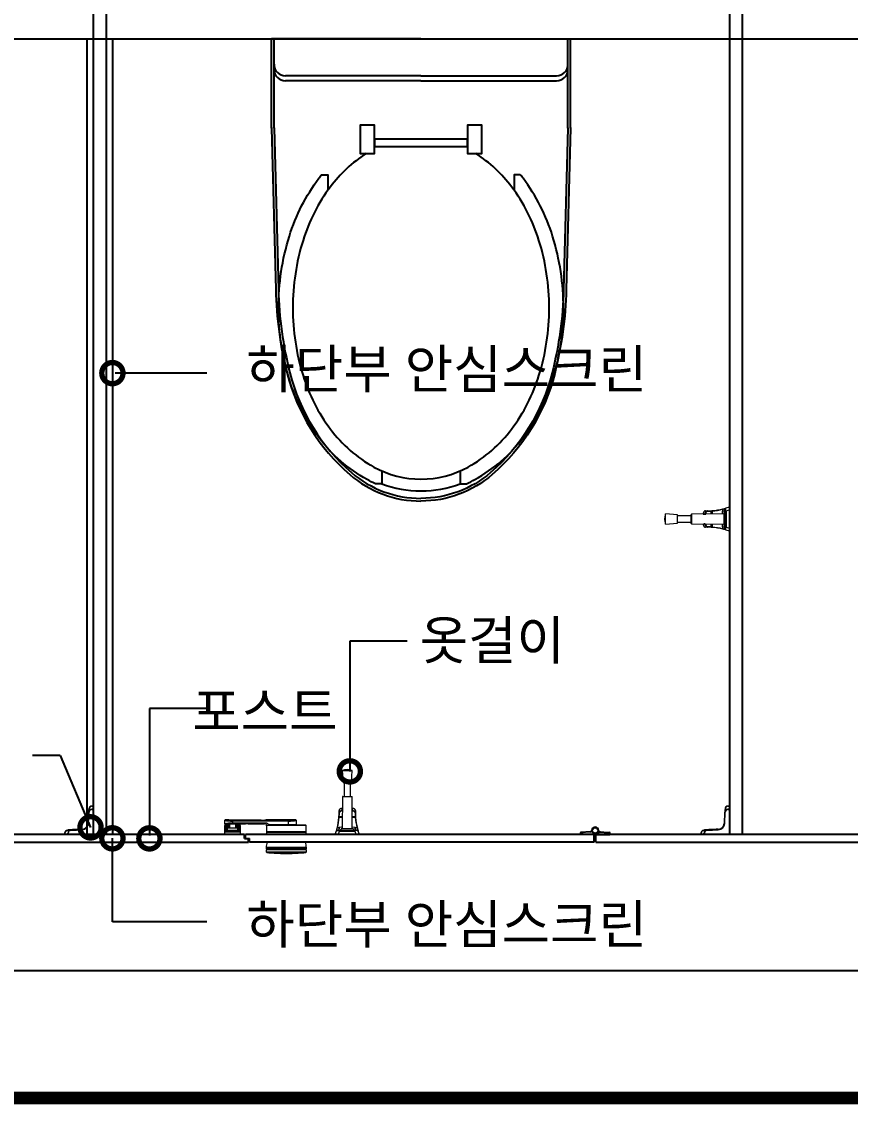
# Model space of a CAD drawing. Extents: x -255 to 8105, y -176 to 5714.
# Drawn here: x 3160 to 3811, y 2764 to 3614 of the extents above; entities that cross this region are included whole.
import ezdxf
from ezdxf.enums import TextEntityAlignment as Align

# ---------------------------------------------------------------- set-up
doc = ezdxf.new("R2010")
doc.units = 0
doc.header["$LTSCALE"] = 30
doc.layers.get('0').update_dxf_attribs({"linetype": 'CONTINUOUS'})
for name, color, linetype in [('0_toilet', 6, 'CONTINUOUS'), ('HAT', 8, 'CONTINUOUS'), ('경첩', 4, 'CONTINUOUS'), ('문자', 3, 'CONTINUOUS'), ('부자재', 4, 'CONTINUOUS'), ('옷걸이', 4, 'CONTINUOUS'), ('잠금쇠(회전형)', 4, 'CONTINUOUS'), ('치수', 1, 'CONTINUOUS'), ('해치', 8, 'CONTINUOUS')]:
    doc.layers.add(name, color=color, linetype=linetype)
doc.styles.add('돋움', font='malgun.ttf')

# ---------------------------------------------------------------- blocks, each defined once
blk = doc.blocks.new('_DOTSMALL')
at = {"color": 0, "linetype": 'ByBlock', "const_width": 0.5}
blk.add_lwpolyline([(-0.0625, 0, 1), (0.0625, 0, 1)], format="xyb", close=True, dxfattribs=at)
blk = doc.blocks.new('A$C63EC304E')
at = {"layer": '치수', "color": 1, "xscale": 2.5, "yscale": 2.5, "zscale": 2.5, "rotation": 234.3098741996962}
blk.add_blockref('_DOTSMALL', (0.312, 0.312), dxfattribs=at)
blk = doc.blocks.new('A$C2BC9653E')
at = {"layer": '치수', "xscale": 0.3333333333333333, "yscale": 0.3333333333333333, "zscale": 0.3333333333333333}
blk.add_blockref('A$C63EC304E', (0, 0), dxfattribs=at)
blk = doc.blocks.new('A$C7FC71301')
at = {"layer": '치수', "rotation": 180}
blk.add_blockref('A$C2BC9653E', (0.208, 0.208), dxfattribs=at)
blk = doc.blocks.new('A$C4A20372B')
at = {"layer": '치수'}
blk.add_blockref('A$C7FC71301', (0, 0), dxfattribs=at)
blk = doc.blocks.new('A$C566469F5')
at = {"layer": '치수'}
blk.add_blockref('A$C4A20372B', (0, 0), dxfattribs=at)
blk = doc.blocks.new('A$C7E317CD4')
at = {"layer": '해치', "xscale": 2, "yscale": 2, "zscale": 2}
blk.add_blockref('A$C566469F5', (0, 0), dxfattribs=at)
blk = doc.blocks.new('A$C601D7F27')
at = {"layer": '치수'}
blk.add_blockref('A$C7E317CD4', (0, 0), dxfattribs=at)
blk = doc.blocks.new('A$C38802C08')
at = {"layer": '치수'}
blk.add_blockref('A$C601D7F27', (0, 0), dxfattribs=at)
blk = doc.blocks.new('A$C10E41893')
at = {"layer": '부자재'}
for p, q in [((6.5, 0), (6.5, 196)), ((123.3, 196), (6.5, 196)), ((123.3, 192.5), (6.5, 192.5)), ((54.8, 0), (54.8, 177.5)), ((61.4, 0), (61.4, 177.5)), ((6.5, 0), (6.5, -196)), ((54.8, 0), (54.8, -177.5)), ((61.4, 0), (61.4, -177.5)), ((123.3, -192.5), (6.5, -192.5)), ((123.3, -196), (6.5, -196))]:
    blk.add_line(p, q, dxfattribs=at)
for points in [[(122.7, 196, -0.012538), (123.3, 196), (334.6, 190.3, -0.055395), (444.7, 175.1, -0.154276), (576.9, 93.3, -0.179504), (611.5, 0, -0.179504)], [(122.8, 192.5, -0.012538), (123.2, 192.5), (334.5, 186.8, -0.055395), (443.8, 171.7, -0.154276), (574.3, 91, -0.179504), (608, 0, -0.179504)], [(572, 51.4), (588.8, 51.4), (588.8, 59.6, 0.021185), (583.3, 70.7, 0.106084), (528.4, 133.7, 0.085733), (452.6, 172.4, 0.075373), (358.7, 186.6, 0.075373), (264.8, 172.4, 0.085733), (189, 133.7, 0.007337), (184.4, 130.1), (184.4, 122), (204.7, 122)], [(156.7, -72, 0.089162), (200.2, -118.7, 0.085733), (270.3, -154.5, 0.075373), (358.7, -167.9, 0.075373), (447.1, -154.5, 0.085733), (517.2, -118.7, 0.106084), (567, -61.6, 0.126931), (582.8, 0, 0.126931), (567, 61.6, 0.106084), (517.2, 118.7, 0.085733), (447.1, 154.5, 0.075373), (358.7, 167.9, 0.075373), (270.3, 154.5, 0.085733), (200.2, 118.7, 0.089162), (156.7, 72)], [(588.8, -51.4, 0.090214), (598.2, 0, 0.090214), (588.8, 51.4, 0.106084)], [(122.7, -196, 0.012538), (123.3, -196), (334.6, -190.3, 0.055395), (444.7, -175.1, 0.154276), (576.9, -93.3, 0.179504), (611.5, 0, 0.179504)], [(122.8, -192.5, 0.012538), (123.2, -192.5), (334.5, -186.8, 0.055395), (443.8, -171.7, 0.154276), (574.3, -91, 0.179504), (608, 0, 0.179504)], [(572, -51.4), (588.8, -51.4), (588.8, -59.6, -0.021185), (583.3, -70.7, -0.106084), (528.4, -133.7, -0.085733), (452.6, -172.4, -0.075373), (358.7, -186.6, -0.075373), (264.8, -172.4, -0.085733), (189, -133.7, -0.007337), (184.4, -130.1), (184.4, -122), (204.7, -122)]]:
    blk.add_lwpolyline(points, format="xyb", dxfattribs=at)
blk.add_lwpolyline([(138, -60.8), (119.3, -60.8), (119.3, -79.5), (156.7, -79.5), (156.7, -60.8), (138, -60.8), (147.3, -60.8), (147.3, 60.8), (138, 60.8), (156.7, 60.8), (156.7, 79.5), (119.3, 79.5), (119.3, 60.8), (138, 60.8), (138, -60.8), (119.3, -60.8)], dxfattribs=at)
for centre, start, end in [((39.8, 177.5), 0, 90), ((46.4, 177.5), 0, 90), ((39.8, -177.5), 270, 0), ((46.4, -177.5), 270, 0)]:
    blk.add_arc(centre, 15, start, end, dxfattribs=at)
blk = doc.blocks.new('UNI-15', base_point=(27634, -6761))
blk.add_line((30355.37, -3160.19), (31855.37, -3160.19))
at = {"color": 2}
for p, q in [((30845.37, -3160.19), (30845.37, -3785.19)), ((30865.37, -3160.19), (30865.37, -3785.19))]:
    blk.add_line(p, q, dxfattribs=at)
at = {"color": 8}
blk.add_line((30119.29, -3892), (32081.88, -3892), dxfattribs=at)
at = {"color": 8, "const_width": 10}
blk.add_lwpolyline([(27682.57, -3992), (33467.12, -3992)], dxfattribs=at)
at = {"layer": '0_toilet'}
for p, q in [((30850.37, -3060.19), (30850.37, -3785.19)), ((30860.37, -3060.19), (30860.37, -3785.19)), ((31350.32, -3060.19), (31350.32, -3785.19)), ((31360.42, -3785.2), (31360.42, -3060.2)), ((30969.29, -3785.19), (30745.37, -3785.19)), ((30745.37, -3791.19), (30972.29, -3791.19)), ((30969.29, -3788.19), (30969.29, -3785.19)), ((30969.29, -3788.19), (30973.04, -3788.19)), ((31243.87, -3785.19), (30970.04, -3785.19)), ((30970.04, -3788.19), (30970.04, -3785.19)), ((30972.29, -3791.19), (30972.29, -3788.19)), ((30973.04, -3791.19), (30973.04, -3788.19)), ((31243.87, -3791.19), (30973.04, -3791.19)), ((31243.87, -3791.19), (31243.87, -3785.19)), ((31474.34, -3785.19), (31245.37, -3785.19)), ((31245.37, -3791.19), (31245.37, -3785.19)), ((31245.37, -3791.19), (31477.34, -3791.19))]:
    blk.add_line(p, q, dxfattribs=at)
at = {"layer": '경첩', "color": 4, "linetype": 'Continuous', "lineweight": 15}
for p, q in [((30846.58, -3766.02), (30846.45, -3768.72)), ((30846.58, -3766.02), (30846.82, -3766.26)), ((30846.69, -3765.42), (30846.85, -3765.58)), ((30846.88, -3764.93), (30846.76, -3767.43)), ((30847.06, -3766.38), (30847.13, -3764.94)), ((30849.11, -3765.19), (30849.11, -3765.44)), ((30850.37, -3765.19), (30849.11, -3765.19)), ((30849.11, -3765.44), (30850.37, -3765.44)), ((30849.12, -3765.19), (30849.12, -3765.09)), ((30849.12, -3765.09), (30850.37, -3765.09)), ((30849.23, -3762.94), (30849.23, -3762.69)), ((30850.37, -3762.69), (30849.23, -3762.69)), ((30849.23, -3762.94), (30850.37, -3762.94)), ((30850.37, -3762.94), (30850.37, -3762.69)), ((30850.37, -3765.09), (30850.37, -3762.94)), ((30850.37, -3765.44), (30850.37, -3765.19)), ((30850.37, -3765.44), (30850.37, -3783.69)), ((31346.53, -3766.02), (31346.4, -3768.72)), ((31346.53, -3766.02), (31346.77, -3766.26)), ((31346.64, -3765.42), (31346.8, -3765.58)), ((31346.83, -3764.93), (31346.71, -3767.43)), ((31347.01, -3766.38), (31347.08, -3764.94)), ((31349.06, -3765.19), (31349.06, -3765.44)), ((31350.32, -3765.19), (31349.06, -3765.19)), ((31349.06, -3765.44), (31350.32, -3765.44)), ((31349.07, -3765.19), (31349.07, -3765.09)), ((31349.07, -3765.09), (31350.32, -3765.09)), ((31349.18, -3762.94), (31349.18, -3762.69)), ((31350.32, -3762.69), (31349.18, -3762.69)), ((31349.18, -3762.94), (31350.32, -3762.94)), ((31350.32, -3762.94), (31350.32, -3762.69)), ((31350.32, -3765.09), (31350.32, -3762.94)), ((31350.32, -3765.44), (31350.32, -3765.19)), ((31350.32, -3765.44), (31350.32, -3783.69)), ((30846.14, -3775.3), (30846.13, -3775.64)), ((30846.15, -3775.2), (30846.14, -3775.3)), ((30846.14, -3775.3), (30846.38, -3775.54)), ((30846.19, -3774.28), (30846.15, -3775.2)), ((30846.15, -3775.2), (30846.39, -3775.44)), ((30846.19, -3774.28), (30846.43, -3774.52)), ((30846.22, -3773.62), (30846.2, -3774.04)), ((30846.2, -3774.04), (30846.44, -3774.28)), ((30846.36, -3770.75), (30846.22, -3773.61)), ((30846.22, -3773.61), (30846.46, -3773.85)), ((30846.22, -3773.62), (30846.46, -3773.86)), ((30846.76, -3767.43), (30846.34, -3776.4)), ((30846.36, -3770.75), (30846.6, -3770.98)), ((30846.41, -3769.73), (30846.37, -3770.41)), ((30846.37, -3770.41), (30846.61, -3770.65)), ((30846.41, -3769.73), (30846.64, -3769.97)), ((30846.42, -3769.39), (30846.66, -3769.63)), ((30846.45, -3768.72), (30846.69, -3768.96)), ((30846.59, -3776.41), (30847.01, -3767.44)), ((31346.09, -3775.3), (31346.08, -3775.64)), ((31346.1, -3775.2), (31346.09, -3775.3)), ((31346.09, -3775.3), (31346.33, -3775.54)), ((31346.14, -3774.28), (31346.1, -3775.2)), ((31346.1, -3775.2), (31346.34, -3775.44)), ((31346.14, -3774.28), (31346.38, -3774.52)), ((31346.17, -3773.62), (31346.15, -3774.04)), ((31346.15, -3774.04), (31346.39, -3774.28)), ((31346.31, -3770.75), (31346.17, -3773.61)), ((31346.17, -3773.61), (31346.41, -3773.85)), ((31346.17, -3773.62), (31346.41, -3773.86)), ((31346.71, -3767.43), (31346.29, -3776.4)), ((31346.31, -3770.75), (31346.55, -3770.98)), ((31346.36, -3769.73), (31346.32, -3770.41)), ((31346.32, -3770.41), (31346.56, -3770.65)), ((31346.36, -3769.73), (31346.59, -3769.97)), ((31346.37, -3769.39), (31346.61, -3769.63)), ((31346.4, -3768.72), (31346.64, -3768.96)), ((31346.54, -3776.41), (31346.96, -3767.44)), ((30832.61, -3781.58), (30830.11, -3781.7)), ((30830.12, -3781.95), (30831.57, -3781.88)), ((30830.27, -3785.19), (30830.27, -3783.94)), ((30830.27, -3783.94), (30830.37, -3783.94)), ((30830.37, -3783.93), (30830.62, -3783.93)), ((30830.37, -3783.93), (30830.37, -3785.19)), ((30830.6, -3781.51), (30830.69, -3781.42)), ((30830.6, -3781.51), (30830.76, -3781.67)), ((30830.62, -3785.19), (30830.62, -3783.93)), ((30833.9, -3781.27), (30830.69, -3781.42)), ((30841.58, -3781.16), (30832.61, -3781.58)), ((30832.62, -3781.83), (30841.59, -3781.41)), ((30833.9, -3781.27), (30834.14, -3781.51)), ((30834.58, -3781.24), (30834.82, -3781.48)), ((30834.91, -3781.22), (30835.15, -3781.46)), ((30838.29, -3781.06), (30835.59, -3781.19)), ((30835.59, -3781.19), (30835.83, -3781.43)), ((30838.29, -3781.06), (30838.53, -3781.3)), ((30838.97, -3781.03), (30839.21, -3781.27)), ((30839.3, -3781.02), (30839.54, -3781.25)), ((30841.33, -3780.92), (30839.98, -3780.98)), ((30839.98, -3780.98), (30840.22, -3781.22)), ((30841.57, -3780.91), (30841.33, -3780.92)), ((30841.33, -3780.92), (30841.57, -3781.16)), ((30842.58, -3780.75), (30842.78, -3780.95)), ((30843.11, -3780.58), (30843.3, -3780.77)), ((30843.35, -3780.47), (30843.54, -3780.66)), ((30843.81, -3780.22), (30844, -3780.4)), ((30844.03, -3780.08), (30844.21, -3780.26)), ((30845.12, -3779.05), (30845.3, -3779.23)), ((30845.27, -3778.85), (30845.45, -3779.03)), ((30845.53, -3778.41), (30845.72, -3778.59)), ((30845.65, -3778.17), (30845.84, -3778.36)), ((30845.82, -3777.77), (30846.01, -3777.96)), ((30846.17, -3777.46), (30845.97, -3777.25)), ((30845.97, -3777.25), (30846.18, -3777.45)), ((30846.04, -3776.87), (30846.26, -3777.09)), ((30846.07, -3776.65), (30846.3, -3776.88)), ((30846.12, -3775.74), (30846.09, -3776.39)), ((30846.13, -3775.64), (30846.12, -3775.74)), ((30846.12, -3775.74), (30846.36, -3775.98)), ((30846.13, -3775.64), (30846.37, -3775.88)), ((31332.56, -3781.58), (31330.06, -3781.7)), ((31330.07, -3781.95), (31331.52, -3781.88)), ((31330.22, -3785.19), (31330.22, -3783.94)), ((31330.22, -3783.94), (31330.32, -3783.94)), ((31330.32, -3783.93), (31330.57, -3783.93)), ((31330.32, -3783.93), (31330.32, -3785.19)), ((31330.55, -3781.51), (31330.64, -3781.42)), ((31330.55, -3781.51), (31330.71, -3781.67)), ((31330.57, -3785.19), (31330.57, -3783.93)), ((31333.85, -3781.27), (31330.64, -3781.42)), ((31341.53, -3781.16), (31332.56, -3781.58)), ((31332.57, -3781.83), (31341.54, -3781.41)), ((31333.85, -3781.27), (31334.09, -3781.51)), ((31334.53, -3781.24), (31334.77, -3781.48)), ((31334.86, -3781.22), (31335.1, -3781.46)), ((31338.24, -3781.06), (31335.54, -3781.19)), ((31335.54, -3781.19), (31335.78, -3781.43)), ((31338.24, -3781.06), (31338.48, -3781.3)), ((31338.92, -3781.03), (31339.16, -3781.27)), ((31339.25, -3781.02), (31339.49, -3781.25)), ((31341.28, -3780.92), (31339.93, -3780.98)), ((31339.93, -3780.98), (31340.17, -3781.22)), ((31341.52, -3780.91), (31341.28, -3780.92)), ((31341.28, -3780.92), (31341.52, -3781.16)), ((31342.53, -3780.75), (31342.73, -3780.95)), ((31343.06, -3780.58), (31343.25, -3780.77)), ((31343.3, -3780.47), (31343.49, -3780.66)), ((31343.76, -3780.22), (31343.95, -3780.4)), ((31343.98, -3780.08), (31344.16, -3780.26)), ((31345.07, -3779.05), (31345.25, -3779.23)), ((31345.22, -3778.85), (31345.4, -3779.03)), ((31345.48, -3778.41), (31345.67, -3778.59)), ((31345.6, -3778.17), (31345.79, -3778.36)), ((31345.77, -3777.77), (31345.96, -3777.96)), ((31346.12, -3777.46), (31345.92, -3777.25)), ((31345.92, -3777.25), (31346.13, -3777.45)), ((31345.99, -3776.87), (31346.21, -3777.09)), ((31346.02, -3776.65), (31346.25, -3776.88)), ((31346.07, -3775.74), (31346.04, -3776.39)), ((31346.08, -3775.64), (31346.07, -3775.74)), ((31346.07, -3775.74), (31346.31, -3775.98)), ((31346.08, -3775.64), (31346.32, -3775.88)), ((30828.12, -3784.05), (30827.87, -3784.05)), ((30827.87, -3784.05), (30827.87, -3785.19)), ((30827.87, -3785.19), (30828.12, -3785.19)), ((30828.12, -3785.19), (30828.12, -3784.05)), ((30828.12, -3785.19), (30830.27, -3785.19)), ((30830.37, -3785.19), (30830.62, -3785.19)), ((30848.87, -3785.19), (30830.62, -3785.19)), ((31328.07, -3784.05), (31327.82, -3784.05)), ((31327.82, -3784.05), (31327.82, -3785.19)), ((31327.82, -3785.19), (31328.07, -3785.19)), ((31328.07, -3785.19), (31328.07, -3784.05)), ((31328.07, -3785.19), (31330.22, -3785.19)), ((31330.32, -3785.19), (31330.57, -3785.19)), ((31348.82, -3785.19), (31330.57, -3785.19))]:
    blk.add_line(p, q, dxfattribs=at)
at = {"layer": '경첩', "color": 4, "linetype": 'Continuous', "lineweight": 15, "flags": 128}
for points in [[(30846.6, -3765.51), (30846.6, -3765.61), (30846.59, -3765.74), (30846.59, -3765.87), (30846.58, -3766.02)], [(30846.6, -3765.51), (30846.62, -3765.49), (30846.64, -3765.47), (30846.66, -3765.46), (30846.67, -3765.44), (30846.68, -3765.43), (30846.68, -3765.43), (30846.69, -3765.42), (30846.69, -3765.42)], [(30847.13, -3764.94), (30847.08, -3764.94), (30847.04, -3764.93), (30846.99, -3764.93), (30846.95, -3764.93), (30846.92, -3764.93), (30846.9, -3764.93), (30846.89, -3764.93), (30846.88, -3764.93)], [(31346.55, -3765.51), (31346.55, -3765.61), (31346.54, -3765.74), (31346.54, -3765.87), (31346.53, -3766.02)], [(31346.55, -3765.51), (31346.57, -3765.49), (31346.59, -3765.47), (31346.61, -3765.46), (31346.62, -3765.44), (31346.63, -3765.43), (31346.63, -3765.43), (31346.64, -3765.42), (31346.64, -3765.42)], [(31347.08, -3764.94), (31347.03, -3764.94), (31346.99, -3764.93), (31346.94, -3764.93), (31346.9, -3764.93), (31346.87, -3764.93), (31346.85, -3764.93), (31346.84, -3764.93), (31346.83, -3764.93)], [(30846.2, -3774.04), (30846.2, -3774.12), (30846.19, -3774.2), (30846.19, -3774.28)], [(30846.22, -3773.61), (30846.22, -3773.62), (30846.22, -3773.62)], [(30846.45, -3768.72), (30846.45, -3768.85), (30846.44, -3768.98), (30846.44, -3769.09), (30846.43, -3769.2), (30846.43, -3769.28), (30846.42, -3769.34), (30846.42, -3769.38), (30846.42, -3769.39)], [(30846.76, -3767.43), (30846.77, -3767.43), (30846.78, -3767.43), (30846.81, -3767.43), (30846.84, -3767.43), (30846.87, -3767.43), (30846.92, -3767.43), (30846.96, -3767.44), (30847.01, -3767.44)], [(31346.15, -3774.04), (31346.15, -3774.12), (31346.14, -3774.2), (31346.14, -3774.28)], [(31346.17, -3773.61), (31346.17, -3773.62), (31346.17, -3773.62)], [(31346.4, -3768.72), (31346.4, -3768.85), (31346.39, -3768.98), (31346.39, -3769.09), (31346.38, -3769.2), (31346.38, -3769.28), (31346.37, -3769.34), (31346.37, -3769.38), (31346.37, -3769.39)], [(31346.71, -3767.43), (31346.72, -3767.43), (31346.73, -3767.43), (31346.76, -3767.43), (31346.79, -3767.43), (31346.82, -3767.43), (31346.87, -3767.43), (31346.91, -3767.44), (31346.96, -3767.44)], [(30830.12, -3781.95), (30830.12, -3781.9), (30830.12, -3781.85), (30830.11, -3781.81), (30830.11, -3781.77), (30830.11, -3781.74), (30830.11, -3781.72), (30830.11, -3781.7), (30830.11, -3781.7)], [(30832.61, -3781.58), (30832.61, -3781.59), (30832.61, -3781.6), (30832.61, -3781.62), (30832.61, -3781.65), (30832.61, -3781.69), (30832.62, -3781.74), (30832.62, -3781.78), (30832.62, -3781.83)], [(30834.58, -3781.24), (30834.56, -3781.24), (30834.53, -3781.24), (30834.46, -3781.24), (30834.38, -3781.25), (30834.28, -3781.25), (30834.16, -3781.26), (30834.03, -3781.26), (30833.9, -3781.27)], [(30835.59, -3781.19), (30835.47, -3781.2), (30835.36, -3781.2), (30835.25, -3781.21), (30835.16, -3781.21), (30835.07, -3781.22), (30835.01, -3781.22), (30834.96, -3781.22), (30834.92, -3781.22), (30834.91, -3781.22)], [(30838.97, -3781.03), (30838.95, -3781.03), (30838.91, -3781.03), (30838.85, -3781.04), (30838.77, -3781.04), (30838.67, -3781.05), (30838.55, -3781.05), (30838.42, -3781.06), (30838.29, -3781.06)], [(30839.98, -3780.98), (30839.85, -3780.99), (30839.72, -3781), (30839.6, -3781), (30839.5, -3781.01), (30839.42, -3781.01), (30839.36, -3781.01), (30839.32, -3781.02), (30839.3, -3781.02)], [(30841.58, -3781.16), (30841.58, -3781.16), (30841.58, -3781.18), (30841.58, -3781.2), (30841.59, -3781.23), (30841.59, -3781.27), (30841.59, -3781.31), (30841.59, -3781.36), (30841.59, -3781.41)], [(30845.97, -3777.25), (30845.97, -3777.25), (30845.97, -3777.25)], [(30846.07, -3776.65), (30846.05, -3776.82), (30846.04, -3776.87)], [(30846.34, -3776.4), (30846.35, -3776.4), (30846.36, -3776.4), (30846.38, -3776.4), (30846.41, -3776.4), (30846.45, -3776.4), (30846.5, -3776.41), (30846.54, -3776.41), (30846.59, -3776.41)], [(31330.07, -3781.95), (31330.07, -3781.9), (31330.07, -3781.85), (31330.06, -3781.81), (31330.06, -3781.77), (31330.06, -3781.74), (31330.06, -3781.72), (31330.06, -3781.7), (31330.06, -3781.7)], [(31332.56, -3781.58), (31332.56, -3781.59), (31332.56, -3781.6), (31332.56, -3781.62), (31332.56, -3781.65), (31332.56, -3781.69), (31332.57, -3781.74), (31332.57, -3781.78), (31332.57, -3781.83)], [(31334.53, -3781.24), (31334.51, -3781.24), (31334.48, -3781.24), (31334.41, -3781.24), (31334.33, -3781.25), (31334.23, -3781.25), (31334.11, -3781.26), (31333.98, -3781.26), (31333.85, -3781.27)], [(31335.54, -3781.19), (31335.42, -3781.2), (31335.31, -3781.2), (31335.2, -3781.21), (31335.11, -3781.21), (31335.02, -3781.22), (31334.96, -3781.22), (31334.91, -3781.22), (31334.87, -3781.22), (31334.86, -3781.22)], [(31338.92, -3781.03), (31338.9, -3781.03), (31338.86, -3781.03), (31338.8, -3781.04), (31338.72, -3781.04), (31338.62, -3781.05), (31338.5, -3781.05), (31338.37, -3781.06), (31338.24, -3781.06)], [(31339.93, -3780.98), (31339.8, -3780.99), (31339.67, -3781), (31339.55, -3781), (31339.45, -3781.01), (31339.37, -3781.01), (31339.31, -3781.01), (31339.27, -3781.02), (31339.25, -3781.02)], [(31341.53, -3781.16), (31341.53, -3781.16), (31341.53, -3781.18), (31341.53, -3781.2), (31341.54, -3781.23), (31341.54, -3781.27), (31341.54, -3781.31), (31341.54, -3781.36), (31341.54, -3781.41)], [(31345.92, -3777.25), (31345.92, -3777.25), (31345.92, -3777.25)], [(31346.02, -3776.65), (31346, -3776.82), (31345.99, -3776.87)], [(31346.29, -3776.4), (31346.3, -3776.4), (31346.31, -3776.4), (31346.33, -3776.4), (31346.36, -3776.4), (31346.4, -3776.4), (31346.45, -3776.41), (31346.49, -3776.41), (31346.54, -3776.41)]]:
    blk.add_lwpolyline(points, dxfattribs=at)
at = {"layer": '경첩', "color": 4, "linetype": 'Continuous', "lineweight": 15}
for centre, radius, start, end in [((30849.11, -3767.54), 2.35, 90, 177.30166), ((30849.23, -3765.04), 2.35, 90, 177.30166), ((30849.11, -3767.54), 2.1, 90, 177.30166), ((30849.23, -3765.04), 2.1, 90, 177.30166), ((31349.06, -3767.54), 2.35, 90, 177.30166), ((31349.18, -3765.04), 2.35, 90, 177.30166), ((31349.06, -3767.54), 2.1, 90, 177.30166), ((31349.18, -3765.04), 2.1, 90, 177.30166), ((30830.22, -3784.05), 2.35, 92.69834, 180), ((30830.22, -3784.05), 2.1, 92.69834, 180), ((30832.72, -3783.93), 2.35, 92.69834, 180), ((30832.72, -3783.93), 2.1, 92.69834, 180), ((30841.35, -3776.16), 4.75, 272.69834, 285), ((30841.35, -3776.16), 5, 272.69834, 357.30166), ((30841.35, -3776.16), 5.25, 272.69834, 357.30166), ((30841.35, -3776.16), 4.75, 284.99982, 291.75061), ((30841.35, -3776.16), 4.75, 294.99481, 301.29977), ((30841.35, -3776.17), 4.75, 301.29911, 304.38581), ((30841.35, -3776.16), 4.75, 304.38489, 322.56084), ((30841.35, -3776.16), 4.75, 322.56123, 325.61449), ((30841.35, -3776.16), 4.75, 325.61511, 331.82645), ((30841.35, -3776.16), 4.75, 335.00519, 340.23398), ((30841.35, -3776.16), 4.75, 340.23398, 346.75686), ((30841.35, -3776.16), 4.75, 346.83767, 351.3944), ((30841.35, -3776.16), 4.75, 354.09118, 357.30166), ((30848.87, -3783.69), 1.5, 270, 0), ((31330.17, -3784.05), 2.35, 92.69834, 180), ((31330.17, -3784.05), 2.1, 92.69834, 180), ((31332.67, -3783.93), 2.35, 92.69834, 180), ((31332.67, -3783.93), 2.1, 92.69834, 180), ((31341.3, -3776.16), 4.75, 272.69834, 285), ((31341.3, -3776.16), 5, 272.69834, 357.30166), ((31341.3, -3776.16), 5.25, 272.69834, 357.30166), ((31341.3, -3776.16), 4.75, 284.99982, 291.75061), ((31341.3, -3776.16), 4.75, 294.99481, 301.29977), ((31341.3, -3776.17), 4.75, 301.29911, 304.38581), ((31341.3, -3776.16), 4.75, 304.38489, 322.56084), ((31341.3, -3776.16), 4.75, 322.56123, 325.61449), ((31341.3, -3776.16), 4.75, 325.61511, 331.82645), ((31341.3, -3776.16), 4.75, 335.00519, 340.23398), ((31341.3, -3776.16), 4.75, 340.23398, 346.75686), ((31341.3, -3776.16), 4.75, 346.83767, 351.3944), ((31341.3, -3776.16), 4.75, 354.09118, 357.30166), ((31348.82, -3783.69), 1.5, 270, 0)]:
    blk.add_arc(centre, radius, start, end, dxfattribs=at)
at = {"layer": '부자재'}
for p, q in [((31240.92, -3783.1), (31233.72, -3783.61)), ((31247.63, -3783.02), (31255.79, -3783.6)), ((31233.18, -3784.27), (31233.18, -3785.19)), ((31243.83, -3785.19), (31233.18, -3785.19)), ((31234.43, -3784.1), (31234.43, -3785.19)), ((31244.64, -3784.64), (31244.64, -3785.44)), ((31244.89, -3785.44), (31244.64, -3785.44)), ((31244.89, -3784.64), (31244.89, -3785.44)), ((31245.36, -3785.14), (31245.36, -3785.19)), ((31245.36, -3785.19), (31256.35, -3785.19)), ((31255.1, -3784.1), (31255.1, -3785.19)), ((31256.35, -3784.27), (31256.35, -3785.19))]:
    blk.add_line(p, q, dxfattribs=at)
at = {"layer": '부자재', "color": 1}
blk.add_circle((31244.76, -3781.98), 2.34, dxfattribs=at)
at = {"layer": '부자재'}
for centre, radius, start, end in [((31233.88, -3784.29), 0.7, 101.7765, 181.67124), ((31235.28, -3784.33), 0.884, 113.40773, 164.5497), ((31240.86, -3781.81), 1.29, 272.92313, 352.47243), ((31244.76, -3781.98), 2.62, 270, 180), ((31244.86, -3782.33), 2.86, 280.08401, 345.97919), ((31248.67, -3781.81), 1.29, 187.52757, 267.07687), ((31254.25, -3784.33), 0.884, 15.4503, 67.30044), ((31255.65, -3784.29), 0.7, 358.32876, 78.2235), ((31245.12, -3786.21), 1.65, 102.52675, 141.54753), ((31244.41, -3786.21), 1.65, 43.10029, 77.47325)]:
    blk.add_arc(centre, radius, start, end, dxfattribs=at)
at = {"layer": '옷걸이', "lineweight": 15}
for p, q in [((31347.74, -3528.64), (31347.75, -3528.63)), ((31347.75, -3528.63), (31350.32, -3527.79)), ((31347.75, -3528.63), (31347.75, -3528.63)), ((31350.32, -3527.79), (31350.32, -3530.16)), ((31309.47, -3534.04), (31299.97, -3533.29)), ((31299.97, -3541.29), (31299.97, -3533.29)), ((31309.47, -3540.54), (31309.47, -3534.04)), ((31320.32, -3534.79), (31309.47, -3534.79)), ((31320.32, -3537.29), (31320.32, -3533.79)), ((31320.32, -3540.79), (31320.32, -3537.29)), ((31345.82, -3533.32), (31320.57, -3533.54)), ((31320.57, -3533.54), (31320.57, -3541.04)), ((31329.69, -3533.36), (31329.69, -3533.46)), ((31329.69, -3533.36), (31329.78, -3533.36)), ((31329.78, -3533.36), (31329.78, -3533.46)), ((31331.31, -3533.37), (31331.66, -3533.37)), ((31331.31, -3533.45), (31331.31, -3533.37)), ((31331.66, -3533.37), (31331.66, -3533.44)), ((31336.02, -3533.41), (31336.02, -3531.02)), ((31336.79, -3530.95), (31336.79, -3533.4)), ((31344.89, -3531.04), (31345.45, -3530.97)), ((31344.91, -3529.6), (31344.91, -3531.03)), ((31344.93, -3529.6), (31344.93, -3531.03)), ((31345.82, -3532.51), (31345.82, -3542.06)), ((31346.99, -3529.52), (31346.95, -3529.62)), ((31346.99, -3529.47), (31346.96, -3529.56)), ((31347.06, -3529.58), (31347.06, -3529.59)), ((31347.06, -3529.59), (31347.06, -3544.99)), ((31347.08, -3543.58), (31347.08, -3531)), ((31347.77, -3531), (31347.08, -3531)), ((31350.32, -3530.16), (31347.77, -3531)), ((31347.77, -3531), (31347.77, -3543.58)), ((31350.32, -3530.16), (31350.32, -3544.41)), ((31299.97, -3541.29), (31309.47, -3540.54)), ((31309.47, -3539.79), (31320.32, -3539.79)), ((31320.57, -3541.04), (31345.82, -3541.26)), ((31329.69, -3541.12), (31329.69, -3541.22)), ((31329.69, -3541.22), (31329.78, -3541.22)), ((31329.78, -3541.12), (31329.78, -3541.22)), ((31331.31, -3541.21), (31331.31, -3541.13)), ((31331.31, -3541.21), (31331.66, -3541.21)), ((31331.66, -3541.14), (31331.66, -3541.21)), ((31336.02, -3543.56), (31336.02, -3541.17)), ((31336.79, -3541.18), (31336.79, -3543.63)), ((31345.47, -3543.61), (31344.89, -3543.54)), ((31344.91, -3543.55), (31344.91, -3544.98)), ((31344.93, -3543.55), (31344.93, -3544.98)), ((31346.95, -3544.96), (31346.99, -3545.07)), ((31347.06, -3544.99), (31347.06, -3545)), ((31347.77, -3543.58), (31347.08, -3543.58)), ((31347.77, -3543.58), (31350.32, -3544.41)), ((31350.32, -3544.41), (31350.32, -3546.79)), ((31347.75, -3545.94), (31347.74, -3545.94)), ((31347.75, -3545.95), (31347.75, -3545.94)), ((31350.32, -3546.79), (31347.75, -3545.95)), ((31045.93, -3734.84), (31046.68, -3744.34)), ((31045.93, -3734.84), (31053.93, -3734.84)), ((31053.18, -3744.34), (31053.93, -3734.84)), ((31046.68, -3744.34), (31053.18, -3744.34)), ((31047.43, -3744.34), (31047.43, -3755.19)), ((31052.43, -3755.19), (31052.43, -3744.34)), ((31046.18, -3755.43), (31045.96, -3780.69)), ((31053.68, -3755.43), (31046.18, -3755.43)), ((31046.43, -3755.19), (31049.93, -3755.19)), ((31049.93, -3755.19), (31053.43, -3755.19)), ((31053.9, -3780.69), (31053.68, -3755.43)), ((31046.1, -3764.55), (31046, -3764.55)), ((31046, -3764.55), (31046, -3764.64)), ((31046.1, -3764.64), (31046, -3764.64)), ((31046.01, -3766.17), (31046.01, -3766.53)), ((31046.01, -3766.17), (31046.09, -3766.17)), ((31046.09, -3766.53), (31046.01, -3766.53)), ((31053.86, -3764.55), (31053.76, -3764.55)), ((31053.86, -3764.64), (31053.76, -3764.64)), ((31053.77, -3766.17), (31053.85, -3766.17)), ((31053.85, -3766.53), (31053.78, -3766.53)), ((31053.85, -3766.17), (31053.85, -3766.53)), ((31053.86, -3764.55), (31053.86, -3764.64)), ((31046.04, -3771.65), (31043.59, -3771.65)), ((31043.66, -3770.89), (31046.05, -3770.89)), ((31053.82, -3770.89), (31056.2, -3770.89)), ((31056.27, -3771.65), (31053.82, -3771.65)), ((31040.43, -3785.19), (31041.28, -3782.62)), ((31041.28, -3782.62), (31041.28, -3782.61)), ((31041.28, -3782.61), (31041.28, -3782.61)), ((31042.26, -3781.82), (31042.15, -3781.85)), ((31042.23, -3781.93), (31042.23, -3781.93)), ((31057.64, -3781.93), (31042.23, -3781.93)), ((31043.67, -3779.78), (31042.24, -3779.78)), ((31043.67, -3779.8), (31042.24, -3779.8)), ((31043.64, -3782.64), (31042.81, -3785.19)), ((31043.61, -3780.34), (31043.68, -3779.76)), ((31043.64, -3782.64), (31043.64, -3781.95)), ((31043.64, -3781.95), (31056.22, -3781.95)), ((31056.22, -3782.64), (31043.64, -3782.64)), ((31054.71, -3780.69), (31045.16, -3780.69)), ((31056.19, -3779.76), (31056.25, -3780.32)), ((31057.62, -3779.78), (31056.19, -3779.78)), ((31057.62, -3779.8), (31056.19, -3779.8)), ((31056.22, -3782.64), (31056.22, -3781.95)), ((31057.06, -3785.19), (31056.22, -3782.64)), ((31057.7, -3781.85), (31057.6, -3781.82)), ((31057.64, -3781.93), (31057.64, -3781.93)), ((31057.75, -3781.86), (31057.66, -3781.83)), ((31058.58, -3782.61), (31058.59, -3782.61)), ((31058.59, -3782.61), (31058.59, -3782.62)), ((31058.59, -3782.62), (31059.43, -3785.19)), ((31042.81, -3785.19), (31040.43, -3785.19)), ((31057.06, -3785.19), (31042.81, -3785.19)), ((31059.43, -3785.19), (31057.06, -3785.19))]:
    blk.add_line(p, q, dxfattribs=at)
at = {"layer": '옷걸이', "lineweight": 15, "flags": 128}
for points in [[(31331.4, -3530.86), (31331.39, -3530.86), (31331.16, -3530.88), (31330.94, -3530.95), (31330.72, -3531.05), (31330.52, -3531.2), (31330.33, -3531.39), (31330.17, -3531.61), (31330.02, -3531.86), (31329.9, -3532.15), (31329.8, -3532.45), (31329.73, -3532.77), (31329.69, -3533.1), (31329.69, -3533.36)], [(31331.41, -3530.86), (31331.14, -3530.89), (31330.87, -3530.99), (31330.63, -3531.16), (31330.4, -3531.39), (31330.2, -3531.67), (31330.03, -3532.01), (31329.91, -3532.38), (31329.82, -3532.78), (31329.78, -3533.28), (31329.78, -3533.36)], [(31331.31, -3533.37), (31331.33, -3532.95), (31331.4, -3532.54), (31331.51, -3532.16), (31331.66, -3531.81), (31331.84, -3531.5), (31332.06, -3531.25), (31332.3, -3531.06), (31332.56, -3530.93), (31332.91, -3530.87)], [(31333.1, -3531.12), (31332.79, -3531.18), (31332.56, -3531.29), (31332.34, -3531.46), (31332.14, -3531.69), (31331.98, -3531.97), (31331.84, -3532.28), (31331.74, -3532.63), (31331.68, -3532.99), (31331.66, -3533.37)], [(31336.77, -3530.7), (31336.77, -3530.71), (31336.77, -3530.72), (31336.77, -3530.75), (31336.77, -3530.78), (31336.77, -3530.81), (31336.78, -3530.86), (31336.78, -3530.9), (31336.79, -3530.95)], [(31344.61, -3531.46), (31344.54, -3533.04), (31344.53, -3533.33)], [(31346.86, -3531.55), (31346.9, -3531.27), (31346.94, -3531.08), (31346.97, -3531.08), (31347, -3531.25), (31347.02, -3531.58), (31347.03, -3532.04)], [(31346.96, -3529.56), (31346.96, -3529.57), (31346.95, -3529.62)], [(31347.06, -3529.59), (31347.03, -3529.59), (31346.95, -3529.62)], [(31329.69, -3541.22), (31329.69, -3541.27), (31329.71, -3541.6), (31329.76, -3541.93), (31329.83, -3542.25), (31329.94, -3542.54), (31330.07, -3542.82), (31330.23, -3543.07), (31330.41, -3543.28), (31330.62, -3543.46), (31330.83, -3543.59), (31331.06, -3543.68), (31331.3, -3543.72), (31331.33, -3543.71)], [(31329.78, -3541.22), (31329.8, -3541.64), (31329.87, -3542.05), (31329.98, -3542.43), (31330.13, -3542.78), (31330.32, -3543.09), (31330.53, -3543.34), (31330.77, -3543.53), (31331.03, -3543.66), (31331.35, -3543.72), (31331.41, -3543.72)], [(31332.91, -3543.71), (31332.64, -3543.67), (31332.37, -3543.56), (31332.13, -3543.39), (31331.9, -3543.15), (31331.71, -3542.86), (31331.55, -3542.52), (31331.42, -3542.15), (31331.34, -3541.75), (31331.31, -3541.21)], [(31331.66, -3541.21), (31331.69, -3541.69), (31331.77, -3542.05), (31331.88, -3542.39), (31332.02, -3542.7), (31332.2, -3542.96), (31332.4, -3543.17), (31332.62, -3543.33), (31332.86, -3543.42), (31333.1, -3543.46)], [(31336.77, -3543.88), (31336.77, -3543.87), (31336.77, -3543.86), (31336.77, -3543.83), (31336.77, -3543.8), (31336.77, -3543.76), (31336.78, -3543.72), (31336.78, -3543.67), (31336.79, -3543.63)], [(31344.53, -3541.25), (31344.55, -3541.85), (31344.61, -3543.12)], [(31344.92, -3544.98), (31344.92, -3544.98), (31344.93, -3544.98)], [(31345.12, -3545.23), (31345.11, -3545.22), (31345.11, -3545.22)], [(31347.03, -3542.78), (31347.01, -3543.2), (31346.98, -3543.44), (31346.95, -3543.52), (31346.92, -3543.42), (31346.87, -3543.14), (31346.86, -3543.03)], [(31346.95, -3544.96), (31347.03, -3544.99), (31347.06, -3544.99)], [(31346.96, -3545.02), (31346.96, -3545.01), (31346.95, -3544.96)], [(31346.96, -3545.02), (31346.98, -3545.08), (31346.99, -3545.12)], [(31046, -3764.64), (31045.58, -3764.67), (31045.17, -3764.73), (31044.79, -3764.85), (31044.44, -3765), (31044.13, -3765.18), (31043.88, -3765.4), (31043.69, -3765.64), (31043.56, -3765.9), (31043.5, -3766.22), (31043.5, -3766.27)], [(31046, -3764.56), (31045.95, -3764.55), (31045.62, -3764.57), (31045.29, -3764.62), (31044.97, -3764.7), (31044.68, -3764.81), (31044.4, -3764.94), (31044.16, -3765.1), (31043.94, -3765.28), (31043.77, -3765.48), (31043.63, -3765.7), (31043.55, -3765.93), (31043.51, -3766.16), (31043.51, -3766.2)], [(31043.51, -3767.77), (31043.55, -3767.5), (31043.66, -3767.24), (31043.83, -3767), (31044.07, -3766.77), (31044.36, -3766.58), (31044.7, -3766.41), (31045.07, -3766.29), (31045.48, -3766.21), (31046.01, -3766.17)], [(31046.01, -3766.53), (31045.53, -3766.56), (31045.17, -3766.63), (31044.83, -3766.74), (31044.52, -3766.89), (31044.26, -3767.06), (31044.05, -3767.27), (31043.89, -3767.49), (31043.8, -3767.72), (31043.76, -3767.97)], [(31053.85, -3766.17), (31054.27, -3766.2), (31054.68, -3766.26), (31055.06, -3766.38), (31055.41, -3766.53), (31055.72, -3766.71), (31055.97, -3766.93), (31056.16, -3767.17), (31056.29, -3767.43), (31056.35, -3767.77)], [(31056.1, -3767.97), (31056.04, -3767.66), (31055.93, -3767.42), (31055.76, -3767.21), (31055.53, -3767.01), (31055.26, -3766.84), (31054.94, -3766.71), (31054.59, -3766.61), (31054.23, -3766.55), (31053.85, -3766.53)], [(31056.36, -3766.27), (31056.36, -3766.26), (31056.34, -3766.03), (31056.28, -3765.81), (31056.17, -3765.59), (31056.02, -3765.39), (31055.83, -3765.2), (31055.61, -3765.03), (31055.36, -3764.89), (31055.07, -3764.76), (31054.77, -3764.67), (31054.45, -3764.6), (31054.12, -3764.56), (31053.86, -3764.56)], [(31056.36, -3766.27), (31056.33, -3766), (31056.23, -3765.74), (31056.06, -3765.49), (31055.83, -3765.27), (31055.55, -3765.07), (31055.22, -3764.9), (31054.84, -3764.77), (31054.44, -3764.69), (31053.95, -3764.64), (31053.86, -3764.64)], [(31043.35, -3771.63), (31043.35, -3771.63), (31043.36, -3771.63), (31043.39, -3771.64), (31043.42, -3771.64), (31043.46, -3771.64), (31043.5, -3771.65), (31043.55, -3771.65), (31043.59, -3771.65)], [(31056.52, -3771.63), (31056.51, -3771.63), (31056.5, -3771.63), (31056.48, -3771.64), (31056.44, -3771.64), (31056.41, -3771.64), (31056.36, -3771.65), (31056.32, -3771.65), (31056.27, -3771.65)], [(31042, -3779.98), (31042, -3779.97), (31042, -3779.98)], [(31042.2, -3781.83), (31042.14, -3781.84), (31042.1, -3781.86)], [(31042.2, -3781.83), (31042.21, -3781.83), (31042.26, -3781.82)], [(31042.26, -3781.82), (31042.24, -3781.9), (31042.23, -3781.93)], [(31042.24, -3779.79), (31042.24, -3779.78), (31042.24, -3779.8)], [(31044.44, -3781.9), (31044.02, -3781.88), (31043.78, -3781.85), (31043.7, -3781.82), (31043.8, -3781.78), (31044.08, -3781.74), (31044.19, -3781.73)], [(31045.97, -3779.4), (31045.37, -3779.42), (31044.1, -3779.47)], [(31055.76, -3779.47), (31054.18, -3779.41), (31053.89, -3779.4)], [(31055.68, -3781.73), (31055.95, -3781.76), (31056.14, -3781.8), (31056.14, -3781.84), (31055.97, -3781.87), (31055.64, -3781.89), (31055.18, -3781.9)], [(31057.64, -3781.93), (31057.63, -3781.9), (31057.6, -3781.82)], [(31057.66, -3781.83), (31057.65, -3781.83), (31057.6, -3781.82)]]:
    blk.add_lwpolyline(points, dxfattribs=at)
at = {"layer": '옷걸이', "lineweight": 15}
for centre, radius, start, end in [((31332.82, -3479.12), 51.71, 283.74931, 286.75644), ((31348.13, -3529.73), 1.16, 109.29372, 169.39421), ((31348.06, -3529.58), 1, 108.19187, 180.00628), ((31310.26, -3537.29), 11.04, 158.76069, 201.23931), ((31320.57, -3533.79), 0.25, 90.5, 180), ((31330.94, -3478.11), 55.27, 268.79267, 270.38109), ((31332.55, -3478.11), 52.77, 268.76311, 270.39042), ((31332.55, -3478.11), 52.77, 270.39042, 273.54893), ((31332.87, -3531.1), 0.227, 353.60797, 81.79126), ((31332.74, -3478.11), 53.02, 270.39042, 273.54893), ((31332.55, -3478.11), 52.76, 273.54888, 274.58645), ((31335.79, -3531), 0.23, 354.81124, 84.54256), ((31333.39, -3497.05), 34.08, 274.43326, 275.72635), ((31332.55, -3478.11), 52.77, 274.5864, 283.76829), ((31332.55, -3478.11), 53.02, 274.5864, 283.49029), ((31345, -3531.4), 0.4, 122.00917, 187.80826), ((31344.87, -3531.43), 0.271, 148.63439, 187.60531), ((31344.78, -3529.05), 2.24, 266.39085, 345.18943), ((31344.89, -3531.28), 0.248, 90.27695, 180.4119), ((31345.16, -3529.6), 0.25, 103.76166, 179.45314), ((31332.76, -3479.91), 51.15, 283.75841, 286.46904), ((31345.18, -3529.59), 0.247, 104.08418, 180.74148), ((31345.19, -3529.19), 1.8, 276.78644, 348.2605), ((31345.49, -3531.12), 1.44, 283.11861, 345.96551), ((30945.94, -3537.16), 401.13, 359.19679, 0.73159), ((31320.57, -3540.79), 0.25, 180, 269.5), ((31330.94, -3596.47), 55.27, 89.61891, 91.20733), ((31332.55, -3596.47), 52.77, 89.60958, 91.23689), ((31332.87, -3543.48), 0.227, 278.20874, 6.39203), ((31332.55, -3596.47), 52.77, 86.45107, 89.60958), ((31332.74, -3596.47), 53.02, 86.45107, 89.60958), ((31335.79, -3543.58), 0.23, 275.45744, 5.18876), ((31332.55, -3596.48), 52.77, 85.41362, 86.45105), ((31333.39, -3577.53), 34.07, 84.27357, 85.56682), ((31332.55, -3596.47), 52.77, 76.23171, 85.4136), ((31332.55, -3596.47), 53.02, 76.50971, 85.4136), ((31344.97, -3543.19), 0.376, 169.93932, 240.54556), ((31344.91, -3543.15), 0.307, 174.77864, 208.98165), ((31344.78, -3545.53), 2.24, 14.82654, 93.59318), ((31344.89, -3543.3), 0.248, 179.5881, 269.72305), ((31345.16, -3544.98), 0.25, 180.27283, 256.23947), ((31345.18, -3544.99), 0.247, 179.25852, 255.91582), ((31332.72, -3594.83), 51.33, 73.52264, 76.23766), ((31332.89, -3595.23), 51.47, 73.23764, 76.25768), ((31345.19, -3545.4), 1.81, 12.06066, 82.51429), ((31345.49, -3543.46), 1.43, 14.10574, 76.92454), ((31348.13, -3544.84), 1.17, 191.39698, 250.6752), ((31348.06, -3545), 1, 179.99372, 251.80813), ((31049.93, -3745.13), 11.04, 68.76069, 111.23931), ((31046.43, -3755.44), 0.25, 90, 179.5), ((31053.43, -3755.44), 0.25, 0.5, 90), ((30990.75, -3767.41), 52.77, 359.60958, 1.23689), ((30990.75, -3765.81), 55.27, 359.61891, 1.20733), ((31109.12, -3765.81), 55.27, 178.79267, 180.38109), ((31109.12, -3767.41), 52.77, 178.76311, 180.39042), ((30990.75, -3767.41), 52.77, 346.23171, 355.4136), ((30990.75, -3767.41), 53.02, 346.50971, 355.4136), ((30990.75, -3767.41), 52.77, 355.41362, 356.45105), ((30990.75, -3767.41), 52.77, 356.45107, 359.60958), ((31043.64, -3770.66), 0.23, 185.45744, 275.18876), ((31043.74, -3767.74), 0.227, 188.20874, 276.39203), ((31009.69, -3768.25), 34.07, 354.27357, 355.56682), ((30990.75, -3767.61), 53.02, 356.45107, 359.60958), ((31056.12, -3767.74), 0.227, 263.60797, 351.79126), ((31109.12, -3767.61), 53.02, 180.39042, 183.54893), ((31056.22, -3770.66), 0.23, 264.81124, 354.54256), ((31090.18, -3768.25), 34.08, 184.43326, 185.72635), ((31109.12, -3767.41), 53.02, 184.5864, 193.49029), ((31109.12, -3767.41), 52.77, 180.39042, 183.54893), ((31109.11, -3767.41), 52.76, 183.54888, 184.58645), ((31109.12, -3767.41), 52.77, 184.5864, 193.76829), ((30992, -3767.76), 51.47, 343.23764, 346.25768), ((31042.38, -3783), 1.17, 101.39698, 160.6752), ((31042.23, -3782.93), 1, 89.99372, 161.80813), ((30992.39, -3767.59), 51.33, 343.52264, 346.23766), ((31042.24, -3780.03), 0.25, 90.27283, 166.23947), ((31042.24, -3780.04), 0.247, 89.25852, 165.91582), ((31041.82, -3780.05), 1.81, 282.06066, 352.51429), ((31041.69, -3779.65), 2.24, 284.82654, 3.59318), ((31043.93, -3779.76), 0.248, 89.5881, 179.72305), ((31044.03, -3779.84), 0.376, 79.93932, 150.54556), ((31044.08, -3779.78), 0.307, 84.77864, 118.98165), ((31043.76, -3780.36), 1.43, 284.10574, 346.92454), ((31050.06, -3380.8), 401.13, 269.19679, 270.73159), ((31056.11, -3780.36), 1.44, 193.11861, 255.96551), ((31055.8, -3779.74), 0.271, 58.63439, 97.60531), ((31055.82, -3779.87), 0.4, 32.00917, 97.80826), ((31058.17, -3779.65), 2.24, 176.39085, 255.18943), ((31055.94, -3779.76), 0.248, 0.27695, 90.4119), ((31058.04, -3780.06), 1.8, 186.78644, 258.2605), ((31057.62, -3780.03), 0.25, 13.76166, 89.45314), ((31057.63, -3780.04), 0.247, 14.08418, 90.74148), ((31107.31, -3767.63), 51.15, 193.75841, 196.46904), ((31057.64, -3782.93), 1, 18.19187, 90.00628), ((31057.49, -3782.99), 1.16, 19.29372, 79.39421), ((31108.1, -3767.69), 51.71, 193.74931, 196.75644)]:
    blk.add_arc(centre, radius, start, end, dxfattribs=at)
at = {"layer": '잠금쇠(회전형)', "linetype": 'Continuous', "lineweight": 15}
for p, q in [((30953.54, -3774.09), (30953.54, -3776.59)), ((30955.89, -3773.59), (30954.04, -3773.59)), ((30982.29, -3773.78), (30959.79, -3773.78)), ((30982.29, -3773.78), (30959.79, -3773.78)), ((30959.79, -3773.78), (30959.79, -3773.78)), ((30959.79, -3774.02), (31003.79, -3774.02)), ((30959.79, -3774.52), (30959.79, -3774.02)), ((30959.79, -3774.52), (30959.79, -3776.09)), ((31003.79, -3774.52), (30959.79, -3774.52)), ((30982.29, -3773.78), (30982.29, -3773.78)), ((31009.54, -3773.59), (30986.2, -3773.59)), ((31003.79, -3774.02), (31003.79, -3774.52)), ((31003.79, -3777.09), (31003.79, -3774.52)), ((31010.04, -3777.09), (31010.04, -3774.09)), ((30953.54, -3776.59), (30956.81, -3776.59)), ((30953.54, -3778.19), (30953.54, -3785.19)), ((30953.95, -3778.19), (30953.54, -3778.19)), ((30953.95, -3783.19), (30953.95, -3778.19)), ((30953.95, -3778.19), (30954.41, -3778.19)), ((30965.64, -3783.19), (30953.95, -3783.19)), ((30954.04, -3777.69), (30954.41, -3777.69)), ((30954.41, -3778.19), (30954.41, -3777.69)), ((30954.41, -3777.69), (30956.29, -3777.69)), ((30954.41, -3778.19), (30954.41, -3782.73)), ((30956.29, -3778.19), (30954.41, -3778.19)), ((30954.41, -3782.73), (30954.54, -3782.69)), ((30954.54, -3778.69), (30956.29, -3778.69)), ((30954.54, -3782.69), (30954.54, -3778.69)), ((30955.04, -3779.19), (30954.54, -3778.69)), ((30954.54, -3782.69), (30954.63, -3782.69)), ((30954.63, -3782.69), (30964.96, -3782.69)), ((30955.04, -3779.19), (30955.04, -3782.69)), ((30956.29, -3779.19), (30955.04, -3779.19)), ((30955.54, -3780.19), (30955.54, -3781.69)), ((30962.69, -3780.19), (30955.54, -3780.19)), ((30955.54, -3781.69), (30962.69, -3781.69)), ((30955.79, -3779.94), (30962.52, -3779.94)), ((30962.52, -3781.94), (30955.79, -3781.94)), ((30956.29, -3778.19), (30956.29, -3777.69)), ((30956.29, -3777.69), (30957.29, -3777.69)), ((30956.29, -3778.69), (30956.29, -3778.19)), ((30956.79, -3778.19), (30956.29, -3778.19)), ((30956.29, -3778.69), (30956.29, -3779.19)), ((30956.29, -3778.69), (30956.79, -3778.69)), ((30957.29, -3779.19), (30956.29, -3779.19)), ((30956.79, -3778.19), (30956.79, -3778.69)), ((30957.29, -3778.19), (30956.79, -3778.19)), ((30956.79, -3778.69), (30957.29, -3778.69)), ((30956.81, -3776.59), (30956.81, -3776.59)), ((30957.29, -3777.09), (30957.29, -3779.94)), ((30986.25, -3776.09), (30959.79, -3776.09)), ((30962.29, -3779.94), (30962.29, -3777.09)), ((30962.29, -3777.69), (30963.29, -3777.69)), ((30962.79, -3778.19), (30962.29, -3778.19)), ((30962.29, -3778.69), (30962.79, -3778.69)), ((30963.29, -3779.19), (30962.29, -3779.19)), ((30962.52, -3779.94), (30963.79, -3779.94)), ((30963.79, -3781.94), (30962.52, -3781.94)), ((30964.04, -3780.19), (30962.69, -3780.19)), ((30962.69, -3781.69), (30964.04, -3781.69)), ((30962.79, -3776.59), (30970.06, -3776.59)), ((30963.29, -3778.19), (30962.79, -3778.19)), ((30962.79, -3778.69), (30962.79, -3778.19)), ((30962.79, -3778.69), (30963.29, -3778.69)), ((30963.29, -3777.69), (30963.29, -3778.19)), ((30963.29, -3777.69), (30965.18, -3777.69)), ((30965.18, -3778.19), (30963.29, -3778.19)), ((30963.29, -3778.19), (30963.29, -3778.69)), ((30963.29, -3778.69), (30965.04, -3778.69)), ((30963.29, -3778.69), (30963.29, -3779.19)), ((30964.54, -3779.19), (30963.29, -3779.19)), ((30964.04, -3781.69), (30964.04, -3780.19)), ((30965.04, -3778.69), (30964.54, -3779.19)), ((30964.54, -3782.69), (30964.54, -3779.19)), ((30964.96, -3782.69), (30965.04, -3782.69)), ((30965.04, -3778.69), (30965.04, -3782.69)), ((30965.04, -3782.69), (30965.18, -3782.73)), ((30965.18, -3777.69), (30965.18, -3778.19)), ((30965.18, -3777.69), (30965.54, -3777.69)), ((30965.18, -3782.73), (30965.18, -3778.19)), ((30965.18, -3778.19), (30965.64, -3778.19)), ((30965.64, -3778.19), (30965.64, -3783.19)), ((30966.04, -3778.19), (30965.64, -3778.19)), ((30966.04, -3785.19), (30966.04, -3778.19)), ((30972.04, -3776.59), (30984.98, -3776.59)), ((30984.98, -3776.58), (30984.98, -3776.58)), ((30986.54, -3778.16), (30986.54, -3783.09)), ((31017.54, -3783.09), (30986.54, -3783.09)), ((30986.54, -3783.19), (30986.54, -3784.94)), ((30986.54, -3783.19), (31017.54, -3783.19)), ((30987.87, -3777.58), (30987.85, -3777.39)), ((31017.54, -3778.09), (30987.99, -3778.09)), ((30988.65, -3777.59), (30988.65, -3777.09)), ((30988.65, -3777.09), (31003.79, -3777.09)), ((30988.65, -3777.59), (31017.04, -3777.59)), ((30994.29, -3783.09), (30994.29, -3783.19)), ((31003.79, -3777.59), (31003.79, -3777.09)), ((31003.79, -3777.09), (31010.04, -3777.09)), ((31009.79, -3783.19), (31009.79, -3783.09)), ((31014.44, -3783.19), (31014.44, -3783.09)), ((31016.53, -3783.19), (31016.53, -3783.09)), ((31016.54, -3783.19), (31016.54, -3783.09)), ((31017.54, -3783.09), (31017.54, -3778.09)), ((31017.54, -3784.94), (31017.54, -3783.19)), ((30953.54, -3785.19), (30966.04, -3785.19)), ((30986.54, -3784.94), (31017.54, -3784.94)), ((31017.29, -3785.19), (30986.79, -3785.19)), ((31017.08, -3791.28), (30987.01, -3791.28)), ((30987.15, -3791.19), (31002.04, -3791.19)), ((31002.04, -3791.19), (31016.94, -3791.19)), ((30986.29, -3795.19), (30986.29, -3796.19)), ((31017.79, -3795.19), (30986.29, -3795.19)), ((31017.79, -3796.19), (30986.29, -3796.19)), ((30986.29, -3797.19), (30986.29, -3798.73)), ((31017.79, -3797.19), (30986.29, -3797.19)), ((30986.29, -3798.73), (31002.04, -3798.73)), ((31002.04, -3799.23), (30986.75, -3799.23)), ((31017.29, -3796.69), (30986.79, -3796.69)), ((31017.29, -3796.69), (30986.79, -3796.69)), ((30989.91, -3799.5), (31002.04, -3799.5)), ((30989.92, -3799.5), (31014.17, -3799.5)), ((31013.88, -3799.52), (30990.21, -3799.52)), ((30996.38, -3799.69), (30996.46, -3799.68)), ((30996.46, -3799.68), (31007.63, -3799.68)), ((30999.34, -3799.77), (30999.34, -3799.68)), ((30999.87, -3799.94), (31004.22, -3799.94)), ((30999.87, -3799.94), (31004.22, -3799.94)), ((31000.23, -3799.68), (31000.23, -3799.79)), ((31000.23, -3799.79), (31003.86, -3799.79)), ((31003.8, -3799.92), (31000.29, -3799.92)), ((31002.04, -3798.73), (31017.79, -3798.73)), ((31017.34, -3799.23), (31002.04, -3799.23)), ((31002.04, -3799.5), (31014.18, -3799.5)), ((31003.86, -3799.79), (31003.86, -3799.68)), ((31004.75, -3799.68), (31004.75, -3799.77)), ((31007.63, -3799.68), (31007.79, -3799.69)), ((31017.79, -3796.19), (31017.79, -3795.19)), ((31017.79, -3798.73), (31017.79, -3797.19))]:
    blk.add_line(p, q, dxfattribs=at)
at = {"layer": '잠금쇠(회전형)', "linetype": 'Continuous', "lineweight": 15, "flags": 128}
for points in [[(30959.79, -3773.78), (30959.14, -3773.78), (30958.49, -3773.76), (30957.9, -3773.74), (30957.34, -3773.71), (30956.87, -3773.67), (30956.46, -3773.64), (30956.17, -3773.61), (30955.97, -3773.6), (30955.88, -3773.59), (30955.89, -3773.59)], [(30996.36, -3799.74), (30996.18, -3799.72), (30996.11, -3799.71), (30996.13, -3799.69), (30996.25, -3799.69), (30996.38, -3799.69)], [(31000.29, -3799.92), (31000.28, -3799.91), (31000.27, -3799.91), (31000.26, -3799.89), (31000.25, -3799.88), (31000.24, -3799.86), (31000.24, -3799.84), (31000.23, -3799.82), (31000.23, -3799.79)], [(31003.8, -3799.92), (31003.81, -3799.91), (31003.82, -3799.91), (31003.83, -3799.89), (31003.84, -3799.88), (31003.85, -3799.86), (31003.85, -3799.84), (31003.85, -3799.82), (31003.86, -3799.79)], [(31007.79, -3799.69), (31007.85, -3799.69), (31007.96, -3799.7), (31007.98, -3799.71), (31007.9, -3799.72), (31007.73, -3799.74)]]:
    blk.add_lwpolyline(points, dxfattribs=at)
at = {"layer": '잠금쇠(회전형)', "linetype": 'Continuous', "lineweight": 15}
for centre, radius, start, end in [((30954.04, -3774.09), 0.5, 90, 180), ((30959.83, -3728.13), 46.39, 262.20818, 269.95155), ((30959.83, -3735.17), 38.85, 261.42989, 269.94115), ((30982.28, -3734.16), 39.62, 270.01404, 275.67028), ((31003.76, -3735.23), 38.79, 270.0516, 278.57737), ((31003.76, -3728.19), 46.32, 270.0429, 277.79737), ((31009.54, -3774.09), 0.5, 0, 90), ((30959.84, -3816.01), 39.93, 90.07036, 99.07748), ((30954.04, -3778.19), 0.5, 90, 180), ((30954.43, -3778.17), 0.485, 91.96218, 181.83618), ((30954.7, -3783.49), 0.816, 110.82653, 158.26403), ((30955.79, -3780.19), 0.25, 90, 180), ((30955.79, -3781.69), 0.25, 180, 270), ((30956.29, -3778.19), 0.5, 0, 90), ((30956.29, -3778.69), 0.5, 270, 0), ((30959.79, -3816.83), 40.36, 85.73711, 94.23801), ((30956.79, -3777.09), 0.5, 0.43639, 88.04749), ((30959.79, -3804.67), 27.7, 84.8219, 95.14791), ((30962.79, -3777.09), 0.5, 89.96877, 179.9724), ((30963.29, -3778.19), 0.5, 90, 180), ((30963.29, -3778.69), 0.5, 180, 270), ((30963.79, -3780.19), 0.25, 0, 90), ((30963.79, -3781.69), 0.25, 270, 0), ((30965.16, -3778.17), 0.485, 358.16382, 88.03782), ((30964.89, -3783.49), 0.816, 21.73597, 69.17347), ((30965.54, -3778.19), 0.5, 0, 90), ((30971.04, -3815.89), 39.32, 88.54257, 91.43969), ((30977.54, -3755.56), 22.3, 289.48526, 292.98802), ((30984.98, -3778.15), 1.56, 359.59497, 89.95031), ((30986.33, -3777.62), 1.54, 8.60077, 92.9035), ((31008.48, -3825.82), 52.46, 113.13853, 114.70837), ((30988.64, -3778.26), 1.18, 89.48836, 132.25903), ((30989.56, -3777.44), 1.69, 184.58266, 202.32751), ((30988.57, -3778.17), 0.588, 82.63369, 171.85158), ((31010.54, -3777.09), 0.5, 180, 270), ((31017.04, -3778.09), 0.5, 0, 90), ((30997.34, -3795.19), 11.04, 159.29961, 180), ((30986.79, -3784.94), 0.25, 180, 270), ((30987.15, -3791.34), 0.15, 90, 159.29961), ((31016.94, -3791.34), 0.15, 20.70039, 90), ((31006.75, -3795.19), 11.04, 0, 20.70039), ((31017.29, -3784.94), 0.25, 270, 0), ((30986.29, -3796.69), 0.5, 0, 90), ((30986.29, -3796.69), 0.5, 270, 0), ((30986.79, -3798.73), 0.5, 180, 264.55841), ((31002.04, -3638.65), 161.31, 264.55841, 265.68596), ((30989.92, -3799.38), 0.125, 265.68596, 270), ((30990.22, -3799.4), 0.125, 235.46261, 265.79687), ((31002.04, -3638.49), 161.46, 265.79687, 269.22758), ((30996.33, -3801.47), 1.78, 88.63824, 96.02732), ((31002.32, -3719.03), 80.92, 265.77886, 267.82871), ((31002.4, -3719.01), 80.82, 266.53826, 267.82898), ((30999.23, -3799.79), 0.114, 281.53171, 6.60874), ((31000.29, -3769.18), 30.74, 268.0585, 270.00127), ((31000.23, -3777.22), 22.57, 267.73509, 270.00139), ((31003.8, -3769.46), 30.45, 269.98969, 271.95054), ((31003.86, -3777.43), 22.36, 269.98808, 272.27544), ((31002.04, -3638.49), 161.46, 270.77242, 274.20313), ((31001.69, -3719.01), 80.82, 272.17102, 273.46174), ((31004.86, -3799.79), 0.114, 173.39126, 258.46829), ((31001.77, -3719.03), 80.92, 272.17129, 274.22114), ((31007.74, -3799.65), 0.0882, 204.57309, 265.36208), ((31007.8, -3800.82), 1.13, 83.08581, 90.71909), ((31013.87, -3799.4), 0.125, 274.20313, 304.53739), ((31014.17, -3799.38), 0.125, 270, 274.31404), ((31002.04, -3638.65), 161.31, 274.31404, 275.44159), ((31017.79, -3796.69), 0.5, 90, 180), ((31017.79, -3796.69), 0.5, 180, 270), ((31017.29, -3798.73), 0.5, 275.44159, 0)]:
    blk.add_arc(centre, radius, start, end, dxfattribs=at)
at = {"layer": '치수'}
for p, q in [((30939.49, -3422.74), (30867.54, -3422.75)), ((31096.91, -3633.14), (31051.96, -3633.14)), ((31051.96, -3633.14), (31051.96, -3735.5)), ((30894.51, -3686.13), (30894.51, -3785.95)), ((30939.46, -3686.13), (30894.51, -3686.13)), ((30824.3, -3722.89), (30802.59, -3722.89)), ((30824.3, -3722.89), (30848.19, -3779.46)), ((30865.37, -3853.56), (30865.37, -3788.06)), ((30939.49, -3853.61), (30865.37, -3853.56))]:
    blk.add_line(p, q, dxfattribs=at)
at = {"layer": 'HAT', "xscale": 0.6000000000003638, "yscale": 0.6000000000003638, "zscale": 0.6000000000003638, "rotation": 270}
blk.add_blockref('A$C10E41893', (31107.89, -3156.29), dxfattribs=at)
at = {"layer": '해치', "xscale": -20, "yscale": 20, "zscale": 20}
for p in [(30869.54, -3426.86), (30852.36, -3783.62), (30869.54, -3792.23)]:
    blk.add_blockref('A$C38802C08', p, dxfattribs=at)
for p, rotation in [((31056.12, -3731.34), 89.99999999999982), ((30898.62, -3783.95), 89.99999999999986)]:
    blk.add_blockref('A$C38802C08', p, dxfattribs=dict(at, rotation=rotation))
at = {"layer": '문자', "style": '돋움'}
for s, p in [('하단부 안심스크린', (31128.09, -3419.19)), ('옷걸이', (31163.94, -3632.13)), ('포스트', (30985.21, -3687.83)), ('하단부 안심스크린', (31128.09, -3855.31))]:
    blk.add_text(s, height=30.337, dxfattribs=at).set_placement(p, align=Align.MIDDLE)

msp = doc.modelspace()

# ---------------------------------------------------------------- block references
msp.add_blockref('UNI-15', (0, 0))

doc.saveas('drawing.dxf')
